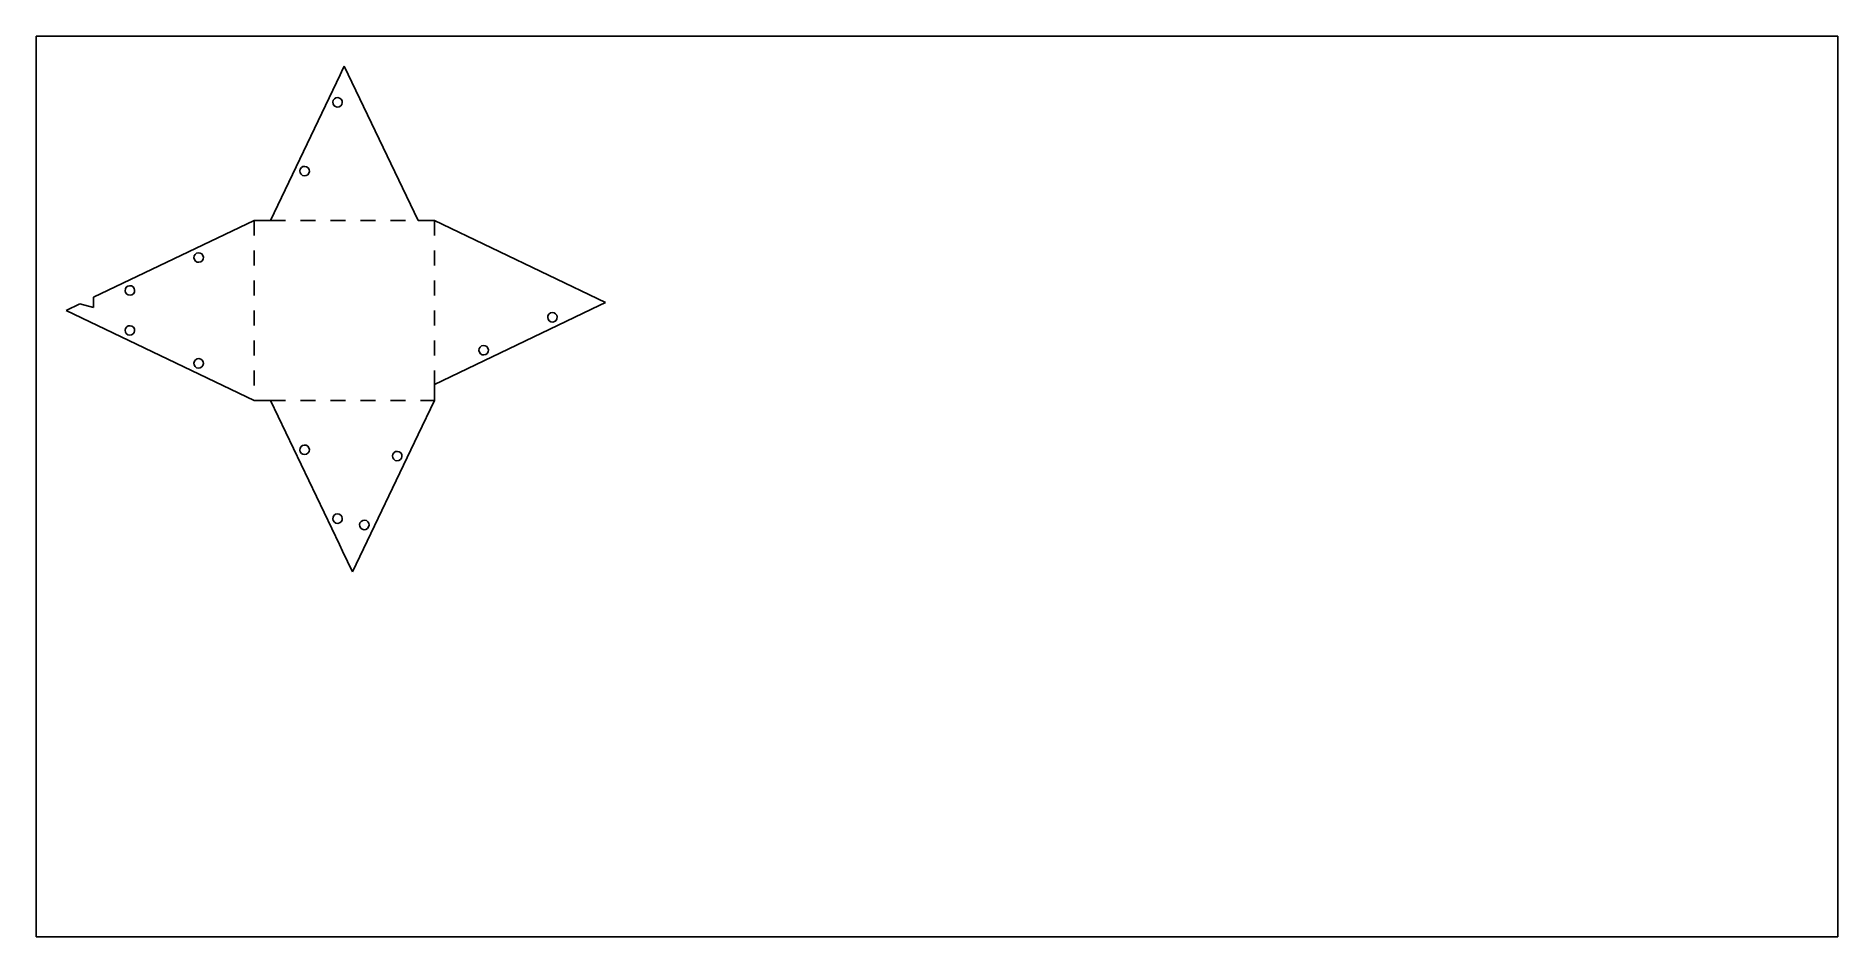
# Model space of a CAD drawing. Header units: metres. Extents: x 0 to 600, y 0 to 300.
import ezdxf

# ---------------------------------------------------------------- set-up
doc = ezdxf.new("R2010")
doc.units = ezdxf.units.M

msp = doc.modelspace()

# ---------------------------------------------------------------- linework, layer by layer
at = {"layer": '1'}
for p, q in [((101.270158, 287.118813), (101.726382, 288.071558)), ((101.726382, 288.071558), (102.64982, 290)), ((102.64982, 290), (127.253838, 238.618757)), ((78.045803, 238.618757), (101.270158, 287.118813)), ((98.802715, 278.01048), (98.956103, 278.610599)), ((98.89066, 277.397343), (98.802715, 278.01048)), ((99.206547, 276.864534), (98.89066, 277.397343)), ((98.956103, 278.610599), (99.32747, 279.106339)), ((99.702287, 276.493167), (99.206547, 276.864534)), ((99.32747, 279.106339), (99.860279, 279.422226)), ((100.302406, 276.339779), (99.702287, 276.493167)), ((99.860279, 279.422226), (100.473416, 279.510171)), ((100.915543, 276.427724), (100.302406, 276.339779)), ((100.473416, 279.510171), (101.073536, 279.356783)), ((101.448352, 276.743611), (100.915543, 276.427724)), ((101.073536, 279.356783), (101.569275, 278.985416)), ((101.819719, 277.23935), (101.448352, 276.743611)), ((101.569275, 278.985416), (101.885162, 278.452607)), ((101.973107, 277.83947), (101.819719, 277.23935)), ((101.885162, 278.452607), (101.973107, 277.83947)), ((87.832723, 255.101546), (87.986111, 255.701665)), ((87.920668, 254.488409), (87.832723, 255.101546)), ((88.236555, 253.955599), (87.920668, 254.488409)), ((87.986111, 255.701665), (88.357478, 256.197404)), ((88.732295, 253.584232), (88.236555, 253.955599)), ((88.357478, 256.197404), (88.890287, 256.513292)), ((89.332414, 253.430845), (88.732295, 253.584232)), ((88.890287, 256.513292), (89.503424, 256.601236)), ((89.945551, 253.518789), (89.332414, 253.430845)), ((89.503424, 256.601236), (90.103544, 256.447849)), ((90.47836, 253.834677), (89.945551, 253.518789)), ((90.103544, 256.447849), (90.599283, 256.076482)), ((90.849727, 254.330416), (90.47836, 253.834677)), ((90.599283, 256.076482), (90.91517, 255.543672)), ((91.003115, 254.930535), (90.849727, 254.330416)), ((90.91517, 255.543672), (91.003115, 254.930535)), ((19.166666, 213.008235), (72.64982, 238.618757)), ((72.64982, 238.618757), (78.045803, 238.618757)), ((127.253838, 238.618757), (132.64982, 238.618757)), ((132.64982, 238.618757), (189.665352, 211.316749)), ((52.565431, 226.154631), (52.653375, 226.767768)), ((52.718818, 225.554512), (52.565431, 226.154631)), ((52.653375, 226.767768), (52.969263, 227.300578)), ((53.090185, 225.058773), (52.718818, 225.554512)), ((52.969263, 227.300578), (53.465002, 227.671945)), ((53.622995, 224.742885), (53.090185, 225.058773)), ((53.465002, 227.671945), (54.065121, 227.825332)), ((54.236131, 224.654941), (53.622995, 224.742885)), ((54.065121, 227.825332), (54.678258, 227.737388)), ((54.836251, 224.808328), (54.236131, 224.654941)), ((54.678258, 227.737388), (55.211068, 227.4215)), ((55.33199, 225.179695), (54.836251, 224.808328)), ((55.211068, 227.4215), (55.582435, 226.925761)), ((55.647878, 225.712505), (55.33199, 225.179695)), ((55.582435, 226.925761), (55.735822, 226.325642)), ((55.735822, 226.325642), (55.647878, 225.712505)), ((29.744441, 215.797776), (30.060328, 216.330586)), ((30.060328, 216.330586), (30.556067, 216.701953)), ((30.556067, 216.701953), (31.156187, 216.85534)), ((31.156187, 216.85534), (31.769324, 216.767396)), ((31.769324, 216.767396), (32.302133, 216.451508)), ((32.302133, 216.451508), (32.6735, 215.955769)), ((10, 208.618757), (14.583334, 210.813497)), ((14.583334, 210.813497), (19.166666, 209.625262)), ((19.166666, 209.625262), (19.166666, 213.008235)), ((29.656496, 215.184639), (29.744441, 215.797776)), ((29.809884, 214.58452), (29.656496, 215.184639)), ((30.181251, 214.088781), (29.809884, 214.58452)), ((30.71406, 213.772893), (30.181251, 214.088781)), ((31.327197, 213.684949), (30.71406, 213.772893)), ((31.927316, 213.838336), (31.327197, 213.684949)), ((32.423056, 214.209703), (31.927316, 213.838336)), ((32.738943, 214.742513), (32.423056, 214.209703)), ((32.6735, 215.955769), (32.826888, 215.35565)), ((32.826888, 215.35565), (32.738943, 214.742513)), ((187.563441, 210.310244), (132.64982, 184.01474)), ((189.665352, 211.316749), (187.563441, 210.310244)), ((72.64982, 178.618757), (10, 208.618757)), ((170.370842, 206.271343), (170.458787, 206.88448)), ((170.52423, 205.671224), (170.370842, 206.271343)), ((170.458787, 206.88448), (170.774674, 207.417289)), ((170.895597, 205.175484), (170.52423, 205.671224)), ((170.774674, 207.417289), (171.270413, 207.788656)), ((171.428406, 204.859597), (170.895597, 205.175484)), ((171.270413, 207.788656), (171.870533, 207.942044)), ((172.041543, 204.771652), (171.428406, 204.859597)), ((171.870533, 207.942044), (172.48367, 207.854099)), ((172.641662, 204.92504), (172.041543, 204.771652)), ((172.48367, 207.854099), (173.016479, 207.538212)), ((173.137402, 205.296407), (172.641662, 204.92504)), ((173.016479, 207.538212), (173.387846, 207.042473)), ((173.453289, 205.829216), (173.137402, 205.296407)), ((173.387846, 207.042473), (173.541234, 206.442353)), ((173.541234, 206.442353), (173.453289, 205.829216)), ((29.656496, 202.052875), (29.809884, 202.652995)), ((29.744441, 201.439738), (29.656496, 202.052875)), ((30.060328, 200.906929), (29.744441, 201.439738)), ((29.809884, 202.652995), (30.181251, 203.148734)), ((30.556067, 200.535562), (30.060328, 200.906929)), ((30.181251, 203.148734), (30.71406, 203.464621)), ((31.156187, 200.382175), (30.556067, 200.535562)), ((30.71406, 203.464621), (31.327197, 203.552566)), ((31.769324, 200.470119), (31.156187, 200.382175)), ((31.327197, 203.552566), (31.927316, 203.399179)), ((32.302133, 200.786006), (31.769324, 200.470119)), ((31.927316, 203.399179), (32.423056, 203.027812)), ((32.6735, 201.281746), (32.302133, 200.786006)), ((32.423056, 203.027812), (32.738943, 202.495002)), ((32.826888, 201.881865), (32.6735, 201.281746)), ((32.738943, 202.495002), (32.826888, 201.881865)), ((52.718818, 191.683003), (53.090185, 192.178742)), ((53.090185, 192.178742), (53.622995, 192.494629)), ((53.622995, 192.494629), (54.236131, 192.582574)), ((54.236131, 192.582574), (54.836251, 192.429187)), ((54.836251, 192.429187), (55.33199, 192.057819)), ((55.33199, 192.057819), (55.647878, 191.52501)), ((147.461908, 195.301351), (147.549852, 195.914488)), ((147.615295, 194.701232), (147.461908, 195.301351)), ((147.549852, 195.914488), (147.86574, 196.447297)), ((147.986662, 194.205492), (147.615295, 194.701232)), ((147.86574, 196.447297), (148.361479, 196.818664)), ((148.519472, 193.889605), (147.986662, 194.205492)), ((148.361479, 196.818664), (148.961598, 196.972052)), ((149.132609, 193.80166), (148.519472, 193.889605)), ((148.961598, 196.972052), (149.574735, 196.884107)), ((149.732728, 193.955048), (149.132609, 193.80166)), ((149.574735, 196.884107), (150.107545, 196.56822)), ((150.228467, 194.326415), (149.732728, 193.955048)), ((150.107545, 196.56822), (150.478912, 196.072481)), ((150.544355, 194.859224), (150.228467, 194.326415)), ((150.478912, 196.072481), (150.632299, 195.472361)), ((150.632299, 195.472361), (150.544355, 194.859224)), ((52.565431, 191.082883), (52.718818, 191.683003)), ((52.653375, 190.469746), (52.565431, 191.082883)), ((52.969263, 189.936937), (52.653375, 190.469746)), ((53.465002, 189.56557), (52.969263, 189.936937)), ((54.065121, 189.412183), (53.465002, 189.56557)), ((54.678258, 189.500127), (54.065121, 189.412183)), ((55.211068, 189.816014), (54.678258, 189.500127)), ((55.582435, 190.311754), (55.211068, 189.816014)), ((55.735822, 190.911873), (55.582435, 190.311754)), ((55.647878, 191.52501), (55.735822, 190.911873)), ((132.64982, 184.01474), (132.64982, 178.618757)), ((78.045803, 178.618757), (72.64982, 178.618757)), ((101.020108, 130.640886), (78.045803, 178.618757)), ((132.64982, 178.618757), (127.253838, 167.350179)), ((87.832723, 162.135969), (87.920668, 162.749106)), ((87.986111, 161.53585), (87.832723, 162.135969)), ((87.920668, 162.749106), (88.236555, 163.281916)), ((88.236555, 163.281916), (88.732295, 163.653283)), ((88.732295, 163.653283), (89.332414, 163.80667)), ((89.332414, 163.80667), (89.945551, 163.718725)), ((89.945551, 163.718725), (90.47836, 163.402838)), ((90.47836, 163.402838), (90.849727, 162.907099)), ((90.849727, 162.907099), (91.003115, 162.306979)), ((91.003115, 162.306979), (90.91517, 161.693842)), ((127.253838, 167.350179), (105.347812, 121.603226)), ((88.357478, 161.04011), (87.986111, 161.53585)), ((88.890287, 160.724223), (88.357478, 161.04011)), ((89.503424, 160.636279), (88.890287, 160.724223)), ((90.103544, 160.789666), (89.503424, 160.636279)), ((90.599283, 161.161033), (90.103544, 160.789666)), ((90.91517, 161.693842), (90.599283, 161.161033)), ((118.686004, 160.205068), (118.839391, 160.805188)), ((118.773948, 159.591932), (118.686004, 160.205068)), ((119.089836, 159.059122), (118.773948, 159.591932)), ((118.839391, 160.805188), (119.210758, 161.300927)), ((119.585575, 158.687755), (119.089836, 159.059122)), ((119.210758, 161.300927), (119.743568, 161.616815)), ((120.185695, 158.534368), (119.585575, 158.687755)), ((119.743568, 161.616815), (120.356705, 161.704759)), ((120.798831, 158.622312), (120.185695, 158.534368)), ((120.356705, 161.704759), (120.956824, 161.551372)), ((121.331641, 158.9382), (120.798831, 158.622312)), ((120.956824, 161.551372), (121.452563, 161.180005)), ((121.703008, 159.433939), (121.331641, 158.9382)), ((121.452563, 161.180005), (121.768451, 160.647195)), ((121.856395, 160.034058), (121.703008, 159.433939)), ((121.768451, 160.647195), (121.856395, 160.034058)), ((98.802715, 139.227035), (98.89066, 139.840171)), ((98.956103, 138.626915), (98.802715, 139.227035)), ((98.89066, 139.840171), (99.206547, 140.372981)), ((99.32747, 138.131176), (98.956103, 138.626915)), ((99.206547, 140.372981), (99.702287, 140.744348)), ((99.860279, 137.815289), (99.32747, 138.131176)), ((99.702287, 140.744348), (100.302406, 140.897735)), ((100.302406, 140.897735), (100.915543, 140.809791)), ((100.915543, 140.809791), (101.448352, 140.493904)), ((101.569275, 138.252098), (101.073536, 137.880731)), ((101.448352, 140.493904), (101.819719, 139.998164)), ((101.885162, 138.784908), (101.569275, 138.252098)), ((101.819719, 139.998164), (101.973107, 139.398045)), ((101.973107, 139.398045), (101.885162, 138.784908)), ((107.869399, 137.896253), (108.240766, 138.391993)), ((108.240766, 138.391993), (108.773576, 138.70788)), ((108.773576, 138.70788), (109.386713, 138.795825)), ((109.386713, 138.795825), (109.986832, 138.642437)), ((109.986832, 138.642437), (110.482571, 138.27107)), ((110.482571, 138.27107), (110.798459, 137.738261)), ((100.473416, 137.727344), (99.860279, 137.815289)), ((101.073536, 137.880731), (100.473416, 137.727344)), ((107.716012, 137.296134), (107.869399, 137.896253)), ((107.803956, 136.682997), (107.716012, 137.296134)), ((108.119844, 136.150188), (107.803956, 136.682997)), ((108.615583, 135.778821), (108.119844, 136.150188)), ((109.215702, 135.625433), (108.615583, 135.778821)), ((109.828839, 135.713378), (109.215702, 135.625433)), ((110.361649, 136.029265), (109.828839, 135.713378)), ((110.733016, 136.525004), (110.361649, 136.029265)), ((110.886403, 137.125124), (110.733016, 136.525004)), ((110.798459, 137.738261), (110.886403, 137.125124)), ((102.0583, 128.472802), (101.020108, 130.640886)), ((105.347812, 121.603226), (102.0583, 128.472802))]:
    msp.add_line(p, q, dxfattribs=at)
at = {"layer": 'fold-line'}
for p, q in [((72.64982, 238.618757), (72.64982, 233.618757)), ((78.045803, 238.618757), (83.045803, 238.618757)), ((88.045803, 238.618757), (93.045803, 238.618757)), ((98.045803, 238.618757), (103.045803, 238.618757)), ((108.045803, 238.618757), (113.045803, 238.618757)), ((118.045803, 238.618757), (123.045803, 238.618757)), ((132.64982, 238.618757), (132.64982, 233.618757)), ((72.64982, 228.618757), (72.64982, 223.618757)), ((132.64982, 228.618757), (132.64982, 223.618757)), ((72.64982, 218.618757), (72.64982, 213.618757)), ((132.64982, 218.618757), (132.64982, 213.618757)), ((72.64982, 208.618757), (72.64982, 203.618757)), ((132.64982, 208.618757), (132.64982, 203.618757)), ((72.64982, 198.618757), (72.64982, 193.618757)), ((132.64982, 198.618757), (132.64982, 193.618757)), ((72.64982, 188.618757), (72.64982, 183.618757)), ((132.64982, 188.618757), (132.64982, 184.01474)), ((78.045803, 178.618757), (83.045803, 178.618757)), ((88.045803, 178.618757), (93.045803, 178.618757)), ((98.045803, 178.618757), (103.045803, 178.618757)), ((108.045803, 178.618757), (113.045803, 178.618757)), ((118.045803, 178.618757), (123.045803, 178.618757)), ((128.045803, 178.618757), (132.64982, 178.618757))]:
    msp.add_line(p, q, dxfattribs=at)
at = {"layer": 'sheet_boundary'}
for p, q in [((0, 300), (600, 300)), ((0, 0), (0, 300)), ((600, 300), (600, 0)), ((600, 0), (0, 0))]:
    msp.add_line(p, q, dxfattribs=at)

doc.saveas('drawing.dxf')
